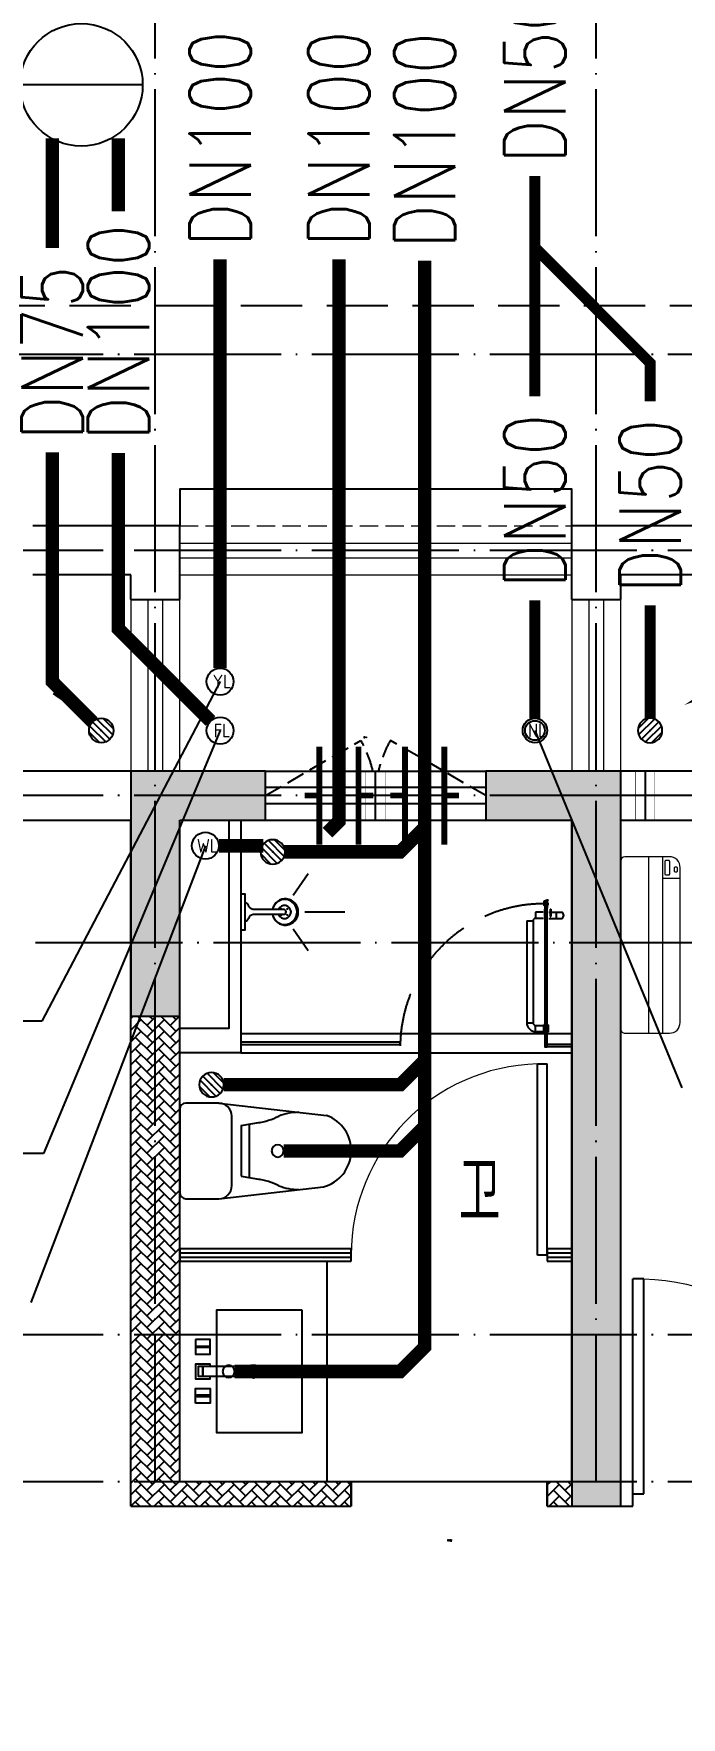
# Model space of a CAD drawing. Extents: x 27938 to 1507990, y 110129 to 923079.
# Drawn here: x 870921 to 873564, y 677996 to 684866 of the extents above; entities that cross this region are included whole.
import ezdxf

# ---------------------------------------------------------------- set-up
doc = ezdxf.new("R2010")
doc.units = 0
doc.header["$LTSCALE"] = 1000
doc.header["$MEASUREMENT"] = 0
doc.linetypes.add('DASH', pattern=[0.35, 0.25, -0.1])
doc.linetypes.add('DOTE', pattern=[2.42, 2, -0.2, 0.02, -0.2])
for name, color, linetype in [('COLUMN', 9, 'Continuous'), ('CURTWALL', 4, 'Continuous'), ('DIM_凝结', 150, 'Continuous'), ('DIM_废水', 31, 'Continuous'), ('DIM_污水', 2, 'Continuous'), ('DIM_雨水', 4, 'Continuous'), ('DOTE', 1, 'Continuous'), ('EQUIP_污水', 7, 'Continuous'), ('IP-bath&kitchen-JOHNSON', 4, 'Continuous'), ('LVTRY', 6, 'Continuous'), ('P-bath&kitchen-JOHNSON', 4, 'Continuous'), ('PIPE-凝结', 150, 'N'), ('PIPE-废水', 31, 'TG_F'), ('PIPE-污水', 2, 'W'), ('PIPE-雨水', 4, 'TG_Y'), ('PUB_HATCH', 8, 'Continuous'), ('PUB_TEXT', 4, 'Continuous'), ('TEXT_凝结', 7, 'Continuous'), ('TEXT_废水', 7, 'Continuous'), ('TEXT_污水', 7, 'Continuous'), ('TEXT_雨水', 7, 'Continuous'), ('VALVE_污水', 7, 'Continuous'), ('VPIPE-中水', 122, 'Continuous'), ('VPIPE-凝结', 150, 'N'), ('VPIPE-废水', 31, 'Continuous'), ('VPIPE-污水', 2, 'W'), ('VPIPE-雨水', 4, 'Y'), ('WALL', 9, 'Continuous'), ('WELL_污水', 2, 'Continuous'), ('WINDOW', 4, 'Continuous'), ('WINDOW_TEXT', 7, 'Continuous'), ('保温', 6, 'Continuous'), ('卫生间', 6, 'Continuous'), ('机电标识类', 1, 'Continuous'), ('看线', 251, 'Continuous')]:
    doc.layers.add(name, color=color, linetype=linetype)
for name, color, linetype, lineweight in [('平面-排水沟', 86, 'Continuous', 15), ('平面-栏杆', 135, 'Continuous', 15), ('平面-看线', 45, 'Continuous', 15), ('平面-空调室内机', 176, 'Continuous', 9), ('平面-空调预留孔', 173, 'Continuous', 15), ('空调', 76, 'Continuous', 13)]:
    doc.layers.add(name, color=color, linetype=linetype, lineweight=lineweight)
doc.styles.add('_TCH_WINDOW', font='SIMPLEX.shx', dxfattribs={"width": 0.7, "height": 3.5, "bigfont": 'GBCBIG.shx'})
doc.styles.add('_TWT_PIPEDN', font='SIMPLEX', dxfattribs={"width": 0.8, "height": 3.5, "bigfont": 'HZTXT'})
doc.styles.get("Standard").update_dxf_attribs({"font": 'gbenor.shx', "bigfont": 'gbcbig.shx'})
doc.styles.add('TG_LINETYPE', font='SIMPLEX', dxfattribs={"width": 0.8, "height": 3, "bigfont": 'HZTXT'})
doc.linetypes.add('N', pattern='A,3,-0.2,["N",Standard,S=0.25,R=0,X=-0.1,Y=-0.115],-0.2', length=3.4)
doc.linetypes.add('TG_F', pattern='A,2,-0.3,["F",TG_LINETYPE,S=0.1,R=0,X=-0.23,Y=-0.15],0', length=2.3)
doc.linetypes.add('TG_Y', pattern='A,2,-0.229,["Y",TG_LINETYPE,S=0.1,R=0,X=-0.229,Y=-0.15],0', length=2.229)
doc.linetypes.add('W', pattern='A,3,-0.2,["W",Standard,S=0.25,R=0,X=-0.1,Y=-0.115],-0.2', length=3.4)
doc.linetypes.add('Y', pattern='A,3,-0.2,["Y",Standard,S=0.25,R=0,X=-0.1,Y=-0.115],-0.2', length=3.4)
pattern_1 = [(45, (0, 0), (0, 47.4157523), [100.584, -33.528]), (135, (23.708, 23.708), (3e-15, 47.4157523), [100.584, -33.528])]

# ---------------------------------------------------------------- blocks, each defined once
blk = doc.blocks.new('A$C148B7D8E')
at = {"layer": '卫生间', "color": 159, "linetype": 'DASH', "true_color": 0x22346e}
blk.add_lwpolyline([(9400.3, 15400), (7700, 15400), (7700, 10800), (7300, 10800), (7300, 10000), (900, 10000), (900, 9000), (-900, 9000), (-900, -900), (1750, -900), (1750, -2100), (23450, -2100), (23450, -900), (25100, -900)], dxfattribs=at)
blk = doc.blocks.new('GFDGFSDFGD')
at = {"layer": 'PUB_HATCH'}
for points in [[(464566.5, 373023.7), (464016.6, 373023.7), (464016.6, 372023.7), (464216.6, 372023.7), (464216.6, 372823.7), (464566.5, 372823.7)], [(465466.6, 373023.7), (465466.6, 372823.7), (465816.6, 372823.7), (465816.6, 370023.7), (466016.6, 370023.7), (466016.6, 373023.7)]]:
    blk.add_hatch(color=0, dxfattribs=at).paths.add_polyline_path(points)
at = {"layer": 'COLUMN', "color": 0}
for p, q in [((464566.5, 373023.7), (464016.6, 373023.7)), ((464016.6, 373023.7), (464016.6, 372023.7)), ((464566.5, 372823.7), (464566.5, 373023.7)), ((465466.6, 373023.7), (465466.6, 372823.7)), ((466016.6, 373023.7), (465466.6, 373023.7)), ((466016.6, 370023.7), (466016.6, 373023.7)), ((464216.6, 372023.7), (464216.6, 372823.7)), ((464216.6, 372823.7), (464566.5, 372823.7)), ((465466.6, 372823.7), (465816.6, 372823.7)), ((465816.6, 372823.7), (465816.6, 370023.7)), ((464016.6, 372023.7), (464216.6, 372023.7)), ((465816.6, 370023.7), (466016.6, 370023.7))]:
    blk.add_line(p, q, dxfattribs=at)
blk = doc.blocks.new('GDFGDGRD')
at = {"layer": '保温', "linetype": 'ByBlock', "ltscale": 10}
h = blk.add_hatch(dxfattribs=at)
h.set_pattern_fill('AR-HBONE', color=251, scale=55)
h.set_pattern_definition(pattern_1)
h.paths.add_polyline_path([(427216.6, 370023.7), (427216.6, 372023.7), (427016.6, 372023.7), (427016.6, 370023.7)])
h = blk.add_hatch(dxfattribs=at)
h.set_pattern_fill('AR-HBONE', color=251, scale=55)
h.set_pattern_definition(pattern_1)
h.paths.add_polyline_path([(425516.6, 370023.7), (425516.6, 370123.7), (425416.6, 370123.7), (425416.6, 370023.7)])
h = blk.add_hatch(dxfattribs=at)
h.set_pattern_fill('AR-HBONE', color=251, scale=55)
h.set_pattern_definition(pattern_1)
h.paths.add_polyline_path([(427016.6, 370023.7), (427016.6, 370123.7), (426316.6, 370123.7), (426316.6, 370023.7)])
blk = doc.blocks.new('A$C001338C2')
for p, q in [((845, 303.6), (55, 303.6)), ((109.1, 214.8), (109.1, 303.6)), ((0, 248.6), (0, 22)), ((900, 22), (900, 248.6)), ((22, 0), (878, 0))]:
    blk.add_line(p, q)
at = {"lineweight": 5}
for p, q in [((900, 214.8), (0, 214.8)), ((900, 143.2), (0, 143.2))]:
    blk.add_line(p, q, dxfattribs=at)
for points in [[(73.1, 275), (56.8, 275, -0.414214), (51.3, 280.5), (51.3, 283.4, -0.414214), (56.8, 288.9), (73.1, 288.9, -0.414214), (78.6, 283.4), (78.6, 280.5, -0.414214)], [(89.2, 226.4), (22.2, 226.4, -0.414214), (16.7, 231.9), (16.7, 243.1, -0.414214), (22.2, 248.6), (89.2, 248.6, -0.414214), (94.7, 243.1), (94.7, 231.9, -0.414214)]]:
    blk.add_lwpolyline(points, format="xyb", close=True)
for centre, radius, start, end in [((55, 248.6), 55, 90, 180), ((845, 248.6), 55, 360, 90), ((22, 22), 22, 180, 270), ((878, 22), 22, 270, 360)]:
    blk.add_arc(centre, radius, start, end)
blk = doc.blocks.new('dongkong')
blk.add_wipeout([(-603756, 210771), (-603756, 210570.8), (-603836, 210570.8), (-603836, 210771)])
at = {"layer": '机电标识类', "color": 250, "linetype": 'DASH', "ltscale": 400}
for p, q in [((-603796, 210771), (-603796, 210570.8)), ((-603896, 210670.7), (-603696, 210670.7))]:
    blk.add_line(p, q, dxfattribs=at)
at = {"layer": '空调', "color": 6, "linetype": 'DASH', "const_width": 2}
blk.add_lwpolyline([(-603756, 210771), (-603756, 210570.8), (-603836, 210570.8), (-603836, 210771)], close=True, dxfattribs=at)
blk = doc.blocks.new('rrrrrrrrrrrra')
at = {"color": 0}
for p, q in [((252.6, 483.7), (-87.4, 483.7)), ((-112.4, 458.7), (-112.4, 324.3)), ((277.6, 324.3), (277.6, 458.7)), ((-112.4, 324.3), (-63.7, -103.4)), ((277.6, 324.3), (227.5, -115.6)), ((-59.1, 271.1), (224.3, 271.1)), ((-20.6, 232.4), (-34.2, 153.6)), ((185.8, 232.4), (-20.6, 232.4)), ((185.8, 232.4), (199.4, 153.6)), ((191.3, 200.5), (-26.1, 200.5))]:
    blk.add_line(p, q, dxfattribs=at)
for centre, radius, start, end in [((-87.4, 458.7), 25, 90, 180), ((252.6, 458.7), 25, 0, 90), ((-59.1, 324.3), 53.3, 180, 270), ((224.3, 324.3), 53.3, 270, 0), ((-322.6, 209.8), 293.8, 333.53685, 351.48282), ((487.8, 209.8), 293.8, 188.51718, 206.46315), ((149, -3.2), 224.1, 158.52022, 180), ((16.2, -3.2), 224.1, 0, 21.47978), ((83.8, -63.6), 152.8, 195.07732, 340.11812)]:
    blk.add_arc(centre, radius, start, end, dxfattribs=at)
blk = doc.blocks.new('A$C1E0F638F')
at = {"color": 0}
for points in [[(499.7, 435.1), (499.7, 85.1), (0, 85.1), (0, 435.1)], [(269.9, 30), (229.9, 30), (229.9, 195), (269.9, 195)], [(119.9, 0), (179.9, 0), (179.9, 60), (119.9, 60)], [(146.9, 55), (152.9, 55), (152.9, 5), (146.9, 5)], [(229.9, 30), (269.9, 30), (269.9, 10), (229.9, 10)], [(379.9, 0), (319.9, 0), (319.9, 60), (379.9, 60)], [(352.9, 55), (346.9, 55), (346.9, 5), (352.9, 5)]]:
    blk.add_lwpolyline(points, close=True, dxfattribs=at)
blk.add_lwpolyline([(269.9, 60), (279.9, 60), (279.9, 0), (219.9, 0), (219.9, 60), (229.9, 60)], dxfattribs=at)
blk.add_circle((249.9, 236.3), 26, dxfattribs=at)
blk = doc.blocks.new('$lvtry$00000171')
at = {"color": 0}
for p, q in [((-74, 11), (-11, 74)), ((-70, -27), (27, 70)), ((-53, -53), (53, 53)), ((-27, -70), (70, 27)), ((11, -74), (74, -11))]:
    blk.add_line(p, q, dxfattribs=at)
blk.add_circle((0, 0), 75, dxfattribs=at)
blk.add_point((0, 0), dxfattribs=at)
blk = doc.blocks.new('135')
blk.add_hatch(color=0).paths.add_polyline_path([(4.8, 1.8), (3.6, -1), (-4.7, 2.5), (-3.5, 5.3)])
at = {"color": 0}
for p, q in [((-6.3, 2.6), (5.4, -2.3)), ((-5.7, 2.9), (-5.2, 2.7)), ((-5.6, 18.9), (-3.4, 19.4)), ((-3.4, 19.4), (-5.5, 19.4)), ((5.2, 10.9), (-5.3, 10.9)), ((5.2, 9.7), (-5.2, 9.7)), ((-5.2, 2.7), (-3.8, 5.9)), ((-5, 10.9), (-5, 30.5)), ((-3.8, 5.9), (5.4, 2.1)), ((0, 0), (0, 39.1)), ((5.6, 18.9), (3.4, 19.3)), ((3.4, 19.3), (5.6, 19.3)), ((4.1, -1.2), (5.4, 2.1)), ((5, 10.9), (5, 32.3)), ((4.1, -1.2), (5.7, -1.8))]:
    blk.add_line(p, q, dxfattribs=at)
for centre, radius, start, end in [((6.2, 15.8), 13.5, 151.01474, 204.84033), ((13.5, 4.2), 20.5, 163.09243, 182.0012), ((-6, 3.6), 1, 184.22753, 248.46611), ((8.6, 15.5), 14.6, 166.278, 198.09535), ((13.5, 4.2), 19.5, 163.74431, 182.52687), ((-5.5, 3.3), 0.5, 181.9385, 247.25971), ((-5.2, 22.1), 0.5, 335.76434, 151.01474), ((3.8, 18.1), 9.42, 155.76434, 171.97728), ((5.2, 22.3), 0.5, 29.84246, 204.57404), ((-5.9, 17.2), 11.7, 10.47502, 24.57404), ((29.1, 6.7), 24, 172.94395, 199.23182), ((-6.3, 15.4), 12.4, 338.64492, 16.0476), ((-6, 15.8), 13.4, 334.91114, 29.84246), ((26.4, 6.3), 20.6, 169.14538, 199.95258), ((5.9, -1.2), 1.17, 247.45971, 19.95258), ((5.9, -1.4), 0.5, 247.45971, 19.23182)]:
    blk.add_arc(centre, radius, start, end, dxfattribs=at)
blk.add_open_spline([(-5, 30.5), (-4.1, 31.3), (-2.3, 33), (0.9, 29.2), (3.5, 31.1), (5, 32.3)], degree=3, knots=[0, 0, 0, 0, 3.066329, 6.218313, 11.124135, 11.124135, 11.124135, 11.124135], dxfattribs=at)
blk = doc.blocks.new('SDFAWERAWER')
at = {"layer": 'LVTRY', "color": 0}
for p, q in [((593941.2, -1242210.1), (593783.7, -1242594.8)), ((593964.6, -1242219.7), (593807.2, -1242604.4)), ((593941.2, -1242210.1), (593964.6, -1242219.7)), ((593987.8, -1242190.5), (593978.2, -1242214)), ((594007.5, -1242226), (593978.2, -1242214)), ((594017.1, -1242202.5), (593987.8, -1242190.5)), ((594015.8, -1242220.4), (594027.2, -1242192.7)), ((594015.8, -1242220.4), (594021.7, -1242222.8)), ((594025.7, -1242203.9), (594018.5, -1242221.5)), ((594018.5, -1242221.5), (594021.5, -1242220.3)), ((594025.4, -1242210.8), (594021.5, -1242220.3)), ((594022.6, -1242220.7), (594021.7, -1242222.8)), ((594021.7, -1242222.8), (594023.9, -1242221.9)), ((594022.6, -1242211.4), (594029.8, -1242193.8)), ((594024.2, -1242221.4), (594023.9, -1242221.9)), ((594025.4, -1242210.8), (594031.1, -1242196.8)), ((594027.2, -1242192.7), (594033, -1242195.1)), ((594029.8, -1242193.8), (594031.1, -1242196.8)), ((594032.2, -1242197.2), (594033, -1242195.1)), ((594033, -1242195.1), (594034, -1242197.4)), ((594033.8, -1242197.9), (594034, -1242197.4)), ((594047.3, -1242200.9), (594035.9, -1242228.7)), ((594035.9, -1242228.7), (594038.6, -1242229.7)), ((594037.3, -1242210.8), (594088, -1242231.6)), ((594038.6, -1242229.7), (594045.2, -1242213.6)), ((594038.6, -1242229.7), (594041.6, -1242228.5)), ((594041.6, -1242228.5), (594051.2, -1242205)), ((594049.9, -1242202), (594043.3, -1242218.2)), ((594047.3, -1242200.9), (594049.9, -1242202)), ((594049.9, -1242202), (594051.2, -1242205)), ((594057.1, -1242246.3), (594066.7, -1242222.8)), ((594027.7, -1242234.3), (594078.4, -1242255)), ((593783.7, -1242594.8), (593807.2, -1242604.4)), ((593803.2, -1242641.3), (593812.8, -1242617.9)), ((593803.2, -1242641.3), (593832.6, -1242653.3)), ((593812.8, -1242617.9), (593842.2, -1242629.9)), ((593842.2, -1242629.9), (593832.6, -1242653.3)), ((593845.2, -1242628.6), (593833.8, -1242656.3)), ((593847.8, -1242629.7), (593836.5, -1242657.4)), ((593845.2, -1242628.6), (593842.2, -1242629.9)), ((593847.8, -1242629.7), (593845.2, -1242628.6)), ((593847.1, -1242661.8), (593858.5, -1242634.1)), ((593849.8, -1242662.9), (593861.2, -1242635.2)), ((593852.1, -1242661.9), (593862.1, -1242637.4)), ((593858.5, -1242634.1), (593861.2, -1242635.2)), ((593861.2, -1242635.2), (593862.1, -1242637.4)), ((593833.8, -1242656.3), (593832.6, -1242653.3)), ((593836.5, -1242657.4), (593833.8, -1242656.3)), ((593847.1, -1242661.8), (593849.8, -1242662.9))]:
    blk.add_line(p, q, dxfattribs=at)
blk.add_lwpolyline([(593823.5, -1242717), (594045.8, -1242173.9), (594036.5, -1242170.2), (593814.2, -1242713.2)], close=True, dxfattribs=at)
blk.add_arc((594075.3, -1242240), 15.3, 281.79322, 33.70188, dxfattribs=at)
for centre, major_axis, start_param, end_param in [((593974.2, -1242223.6), (3.93, 9.6), 0, 1.570796), ((593816.8, -1242608.3), (13.5, 33.1), 1.570796, 3.141593), ((593816.8, -1242608.3), (3.93, 9.6), 1.570796, 3.141593)]:
    blk.add_ellipse(centre, major_axis=major_axis, ratio=1, start_param=start_param, end_param=end_param, dxfattribs=at)
at = {"layer": 'P-bath&kitchen-JOHNSON', "color": 0, "linetype": 'DASH'}
blk.add_arc((593809.8, -1242714), 586.2, 67.53695, 157.13247, dxfattribs=at)
at = {"layer": 'LVTRY', "color": 8, "xscale": -1, "rotation": 157.7329157530927}
blk.add_blockref('135', (594045.3, -1242161.9), dxfattribs=at)
blk = doc.blocks.new('A$C5DCB2F21')
at = {"layer": 'IP-bath&kitchen-JOHNSON', "color": 0}
for p, q in [((-68.3, -213.2), (-157.7, -275)), ((-0.1, -261.4), (-0.1, -424.7)), ((68.2, -213.2), (157.6, -275))]:
    blk.add_line(p, q, dxfattribs=at)
for centre, major_axis, ratio, start_param, end_param in [((0, -178.8), (-51, 0), 0.990052, -1.36297, 4.504563), ((0, -177.8), (-26.8, 0), 0.994812, -1.167677, 4.309269)]:
    blk.add_ellipse(centre, major_axis=major_axis, ratio=ratio, start_param=start_param, end_param=end_param, dxfattribs=at)
at = {"layer": 'LVTRY', "color": 0}
for p, q in [((73.6, 0), (-73.6, 0)), ((-10.5, -173.5), (-10.5, -49.3)), ((10.6, -173.5), (10.6, -49.3))]:
    blk.add_line(p, q, dxfattribs=at)
blk.add_lwpolyline([(73.6, 0), (73.6, -15.8), (-73.6, -15.8), (-73.6, 0)], dxfattribs=at)
for points in [[(-26.3, -30.7, -0.364142), (-37.8, -15.8, -0.020495)], [(-10.5, -49.4, 0.214893), (-26.3, -30.7, 7.649644)], [(10.6, -49.3, -0.21439), (26.3, -30.7, -7.649644)], [(26.3, -30.7, 0.364142), (37.8, -15.8, 0.020495)]]:
    blk.add_lwpolyline(points, format="xyb", dxfattribs=at)
blk.add_arc((0, -173.5), 10.5, 180, 0, dxfattribs=at)
for centre, major_axis, ratio, start_param, end_param in [((0, -181.3), (53.6, 0), 0.987577, 1.76809, 7.656688), ((-12.4, -164.7), (0, 1.43), 0.85, -1.570796, 4.712389), ((-12.4, -189.2), (0, 1.43), 0.85, 4.712389, 10.995574), ((12.5, -164.7), (0, 1.43), 0.85, 4.712389, 10.995574), ((12.5, -189.2), (0, 1.43), 0.85, 4.712389, 10.995574)]:
    blk.add_ellipse(centre, major_axis=major_axis, ratio=ratio, start_param=start_param, end_param=end_param, dxfattribs=at)
blk = doc.blocks.new('$TCHSYS$DOOR2D')
for p, q in [((0.45, 0.975), (0.5, 0.975)), ((0.45, 0), (0.45, 0.975)), ((0.5, 0), (0.5, 0.975)), ((0.5, 0), (0.45, 0))]:
    blk.add_line(p, q)
at = {"lineweight": 13}
blk.add_arc((0.475, 0), 0.975, 91.46928, 180, dxfattribs=at)
blk = doc.blocks.new('DSGDFGF')
at = {"layer": 'CURTWALL', "color": 0}
for p, q in [((676992.3, 342105.3), (676292.3, 342105.3)), ((676292.3, 342105.3), (676292.3, 342055.3)), ((676292.3, 342088.7), (676992.3, 342088.7)), ((676992.3, 342055.3), (676992.3, 342105.3)), ((677892.3, 342105.3), (677792.3, 342105.3)), ((677792.3, 342105.3), (677792.3, 342055.3)), ((677792.3, 342088.7), (677892.3, 342088.7)), ((677892.3, 342055.3), (677892.3, 342105.3)), ((676292.3, 342072), (676992.3, 342072)), ((676292.3, 342055.3), (676992.3, 342055.3)), ((677792.3, 342072), (677892.3, 342072)), ((677792.3, 342055.3), (677892.3, 342055.3))]:
    blk.add_line(p, q, dxfattribs=at)
at = {"layer": 'IP-bath&kitchen-JOHNSON', "color": 0}
for p, q in [((676542.3, 342985), (677892.3, 342985)), ((676542.3, 342950), (677192.3, 342950)), ((676542.3, 342940), (677192.3, 342940)), ((676542.3, 342905), (677892.3, 342905)), ((677192.3, 342940), (677192.3, 342950)), ((677892.3, 342940), (677792.3, 342940)), ((677792.3, 342930), (677792.3, 342940)), ((677892.3, 342930), (677792.3, 342930))]:
    blk.add_line(p, q, dxfattribs=at)
for points in [[(676542.3, 343855.3), (676542.3, 342905), (676292.3, 342905)], [(676492.3, 343855.3), (676492.3, 343005), (676292.3, 343005)]]:
    blk.add_lwpolyline(points, dxfattribs=at)
at = {"layer": 'LVTRY', "color": 0}
blk.add_lwpolyline([(676892.3, 341155.3), (676292.3, 341155.3), (676292.3, 342055.3), (676892.3, 342055.3)], close=True, dxfattribs=at)
at = {"layer": 'CURTWALL', "color": 0, "xscale": 800, "yscale": 800, "zscale": 50, "rotation": 5.54452612062199e-09}
blk.add_blockref('$TCHSYS$DOOR2D', (677392.3, 342080.3), dxfattribs=at)
at = {"layer": 'IP-bath&kitchen-JOHNSON', "color": 8}
for name, p, rotation in [('A$C5DCB2F21', (676542.3, 343480.3), 90.00848852444699), ('SDFAWERAWER', (-342526.2, 1268090.5), 22.25976934310714)]:
    blk.add_blockref(name, p, dxfattribs=dict(at, rotation=rotation))
at = {"layer": 'LVTRY', "color": 8, "xscale": -0.6666666667107826, "yscale": 0.6666666667107826}
for p in [(676672.3, 343725.3), (676422.3, 342775.3)]:
    blk.add_blockref('$lvtry$00000171', p, dxfattribs=at)
at = {"layer": 'LVTRY', "color": 8, "extrusion": (0, 0, -1), "xscale": -1, "zscale": -1, "rotation": 270}
blk.add_blockref('rrrrrrrrrrrra', (-676776.1, 342422.6), dxfattribs=at)
at = {"layer": 'LVTRY', "color": 8, "xscale": -1, "rotation": 270}
blk.add_blockref('A$C1E0F638F', (676357.2, 341355.6), dxfattribs=at)
blk = doc.blocks.new('$TWTSYS$00000190')
blk.add_line((0, 0.5, 0), (0, -0.5, 0))
blk.add_circle((0, 0, 0), 0.5)
blk = doc.blocks.new('$WINLIB2D$00000001')
at = {"color": 0}
for points in [[(-0.5, 0.5), (-0.5, -0.5)], [(-0.5, 0.5), (0.5, 0.5)], [(0.5, -0.5), (0.5, 0.5)], [(0.5, 0.1667), (-0.5, 0.1667)], [(0.5, -0.1667), (-0.5, -0.1667)], [(-0.5, -0.5), (0.5, -0.5)]]:
    blk.add_lwpolyline(points, dxfattribs=at)
blk = doc.blocks.new('$DorLib2D$00000001')
at = {"color": 0}
for p, q in [((0.45, 0.975), (0.5, 0.975)), ((0.45, 0), (0.45, 0.975)), ((0.5, 0), (0.5, 0.975)), ((0.5, 0), (0.45, 0))]:
    blk.add_line(p, q, dxfattribs=at)
at = {"color": 0, "lineweight": 13}
blk.add_arc((0.475, 0), 0.975, 91.46928, 180, dxfattribs=at)
blk = doc.blocks.new('$TwtSys$00000147')
blk.add_circle((0, 0, 0), 25)
blk = doc.blocks.new('$VALVE$00000553')
at = {"const_width": 30}
for points in [[(0, 100), (0, 175)], [(0, 100), (-250, 100), (-250, 100)], [(0, 100), (250, 100), (250, 100)], [(-250, -100), (-250, -100), (0, -100)], [(250, -100), (250, -100), (0, -100)], [(0, -175), (0, -100)]]:
    blk.add_lwpolyline(points, dxfattribs=at)

msp = doc.modelspace()

# ---------------------------------------------------------------- hatches: boundary and pattern name
at = {"layer": 'PIPE-凝结'}
for points in [[(873436.6, 683522.7), (873452.5, 683538.6), (873459.1, 683532)], [(873436.6, 683522.7), (873459.1, 683522.7), (873459.1, 683532)]]:
    msp.add_hatch(color=256, dxfattribs=at).paths.add_polyline_path(points)
at = {"layer": 'PIPE-废水'}
for points in [[(871266.6, 682437.2), (871247.1, 682417.7), (871239.1, 682425.8)], [(871266.6, 682437.2), (871239.1, 682437.2), (871239.1, 682425.8)], [(870996.6, 682222.7), (870977.1, 682203.3), (870969.1, 682211.3)], [(870996.6, 682222.7), (870969.1, 682222.7), (870969.1, 682211.3)]]:
    msp.add_hatch(color=256, dxfattribs=at).paths.add_polyline_path(points)
at = {"layer": 'PIPE-污水'}
for points in [[(872416.6, 681527.2), (872416.6, 681499.7), (872428, 681499.7)], [(872416.6, 681527.2), (872436, 681507.7), (872428, 681499.7)], [(872416.6, 680577.2), (872416.6, 680549.7), (872428, 680549.7)], [(872416.6, 680577.2), (872436, 680557.7), (872428, 680549.7)], [(872416.6, 680307), (872416.6, 680279.5), (872428, 680279.5)], [(872416.6, 680307), (872436, 680287.6), (872428, 680279.5)], [(872516.6, 679507.2), (872536, 679487.7), (872544.1, 679495.8)], [(872516.6, 679507.2), (872544.1, 679507.2), (872544.1, 679495.8)], [(872416.6, 679407.2), (872416.6, 679379.7), (872428, 679379.7)], [(872416.6, 679407.2), (872436, 679387.7), (872428, 679379.7)]]:
    msp.add_hatch(color=256, dxfattribs=at).paths.add_polyline_path(points)

# ---------------------------------------------------------------- linework, layer by layer
at = {"layer": 'DIM_废水'}
for p, q in [((871681.6, 682022.2), (870960.8, 680296.2)), ((870960.8, 680296.2), (869878, 680296.2))]:
    msp.add_line(p, q, dxfattribs=at)
at = {"layer": 'DIM_污水'}
msp.add_line((871621.8, 681552.2), (870909.1, 679688.9), dxfattribs=at)
at = {"layer": 'DIM_雨水'}
for p, q in [((871681.6, 682222.2), (870954, 680836.2)), ((870954, 680836.2), (869789.9, 680836.2))]:
    msp.add_line(p, q, dxfattribs=at)
at = {"layer": 'DOTE', "color": 169, "linetype": 'DOTE', "ltscale": 0.3}
for p, q in [((871416.6, 678957.2), (871416.6, 690157.2)), ((873216.6, 678957.2), (873216.6, 690157.2)), ((879916.6, 683557.2), (825916.6, 683557.2)), ((879916.6, 682757.2), (825916.6, 682757.2)), ((825916.6, 681157.4), (879916.6, 681157.4)), ((879916.6, 679557.2), (825916.6, 679557.2)), ((879916.6, 678957.2), (825916.6, 678957.2))]:
    msp.add_line(p, q, dxfattribs=at)
at = {"layer": 'PIPE-凝结', "ltscale": 0.5, "const_width": 45}
for points in [[(872966.6, 683992.7), (872966.6, 684285.7)], [(872966.6, 683386.5), (872966.6, 683992.7)], [(873436.6, 683522.7), (872966.6, 683992.7)], [(873436.6, 683366.4), (873436.6, 683522.7)], [(872966.6, 682072.7), (872966.6, 682553.2)], [(873436.6, 682069.5), (873436.6, 682533)]]:
    msp.add_lwpolyline(points, dxfattribs=at)
at = {"layer": 'PIPE-废水', "ltscale": 0.5, "const_width": 55}
for points in [[(870996.6, 683990.9), (870996.6, 684438.4)], [(871266.6, 684141), (871266.6, 684438.4)], [(870996.6, 682222.7), (870996.6, 683157.6)], [(871266.6, 682437.2), (871266.6, 683155.2)], [(871642.7, 682061.1), (871266.6, 682437.2)], [(871162.6, 682056.6), (870996.6, 682222.7)]]:
    msp.add_lwpolyline(points, dxfattribs=at)
at = {"layer": 'PIPE-污水', "ltscale": 0.5, "const_width": 55}
for points in [[(872516.6, 681627.2), (872516.6, 683939.4)], [(872516.6, 680677.2), (872516.6, 681627.2)], [(871858.3, 681552.2), (871676.8, 681552.2)], [(872416.6, 681527.2), (871943.1, 681527.2)], [(872416.6, 680577.2), (872516.6, 680677.2)], [(872516.6, 680407), (872516.6, 680677.2)], [(872416.6, 680577.2), (871696.6, 680577.2)], [(872416.6, 680307), (872516.6, 680407)], [(872516.6, 679507.2), (872516.6, 680407)], [(872416.6, 680307), (871941.6, 680307)], [(872416.6, 679407.2), (872516.6, 679507.2)], [(872416.6, 679407.2), (871741.6, 679407.2)]]:
    msp.add_lwpolyline(points, dxfattribs=at)
at = {"layer": 'PIPE-雨水', "ltscale": 0.5, "const_width": 55}
msp.add_lwpolyline([(871681.6, 682277.2), (871681.6, 683945.4)], dxfattribs=at)
at = {"layer": 'VPIPE-中水', "color": 8, "linetype": 'Continuous'}
msp.add_circle((871621.8, 681552.2), 55, dxfattribs=at)
at = {"layer": 'VPIPE-凝结'}
msp.add_circle((872966.6, 682022.7), 50, dxfattribs=at)
at = {"layer": 'VPIPE-凝结', "color": 8}
msp.add_circle((872966.6, 682022.7), 40, dxfattribs=at)
at = {"layer": 'VPIPE-废水', "color": 8}
msp.add_circle((871681.6, 682022.2), 55, dxfattribs=at)
at = {"layer": 'VPIPE-废水'}
msp.add_circle((871681.6, 682022.2), 55, dxfattribs=at)
at = {"layer": 'VPIPE-污水'}
msp.add_circle((871621.8, 681552.2), 55, dxfattribs=at)
at = {"layer": 'VPIPE-雨水', "color": 8}
msp.add_circle((871681.6, 682222.2), 55, dxfattribs=at)
at = {"layer": 'VPIPE-雨水'}
msp.add_circle((871681.6, 682222.2), 55, dxfattribs=at)
at = {"layer": 'WALL', "color": 8}
for p, q in [((871516.6, 682857.2), (870916.6, 682857.2)), ((871516.6, 682557.2), (871516.6, 682857.2)), ((873116.6, 682557.2), (873116.6, 682857.2)), ((873716.6, 682857.2), (873116.6, 682857.2)), ((871316.6, 682657.2), (870916.6, 682657.2)), ((871316.6, 682557.2), (871316.6, 682657.2)), ((873316.6, 682557.2), (873316.6, 682657.2)), ((873716.6, 682657.2), (873316.6, 682657.2)), ((871316.6, 682557.2), (871516.6, 682557.2)), ((873116.6, 682557.2), (873316.6, 682557.2)), ((871416.6, 681857.2), (870816.6, 681857.2)), ((871866.6, 681857.2), (871416.6, 681857.2)), ((871866.6, 681657.2), (871866.6, 681857.2)), ((873216.6, 681857.2), (872766.6, 681857.2)), ((872766.6, 681857.2), (872766.6, 681657.2)), ((870816.6, 681657.2), (871316.6, 681657.2)), ((871316.6, 678857.2), (871316.6, 681657.2)), ((871516.6, 678957.2), (871516.6, 681657.2)), ((871516.6, 681657.2), (871866.6, 681657.2)), ((872766.6, 681657.2), (873116.6, 681657.2)), ((873116.6, 678957.2), (873116.6, 681657.2)), ((872216.6, 678957.2), (871516.6, 678957.2)), ((872216.6, 678857.2), (872216.6, 678957.2)), ((873116.6, 678957.2), (873016.6, 678957.2)), ((873016.6, 678957.2), (873016.6, 678857.2)), ((873366.6, 678957.2), (873316.6, 678957.2)), ((873366.6, 678857.2), (873366.6, 678957.2)), ((871316.6, 678857.2), (872216.6, 678857.2)), ((873016.6, 678857.2), (873216.6, 678857.2)), ((873216.6, 678857.2), (873366.6, 678857.2))]:
    msp.add_line(p, q, dxfattribs=at)
at = {"layer": 'WINDOW', "color": 8, "linetype": 'DASH'}
for p, q in [((872216.6, 678957.2), (872216.6, 678857.2)), ((873016.6, 678857.2), (873016.6, 678957.2))]:
    msp.add_line(p, q, dxfattribs=at)
at = {"layer": 'WINDOW', "color": 8}
msp.add_line((873016.6, 678957.2, 800), (872216.6, 678957.2, 800), dxfattribs=at)
at = {"layer": 'WINDOW', "color": 8, "linetype": 'DASH', "ltscale": 0.3}
for points in [[(871866.5, 681757.2), (872256.2, 681982.1, -0.131605), (872316.5, 681757.2)], [(872766.5, 681757.2), (872376.7, 681982.1, 0.131605), (872316.5, 681757.2)]]:
    msp.add_lwpolyline(points, format="xyb", dxfattribs=at)
at = {"layer": '平面-排水沟', "color": 8}
for points in [[(870944.2, 682245.1, 0, 0, 0), (871122.6, 682085.5, 0, 40, 0), (871010.8, 682185.5, 0, 0, 0)], [(873862.7, 682264, 0, 0, 0), (873576.6, 682127.1, 0, 40, 0), (873712, 682191.9, 0, 0, 0)]]:
    msp.add_lwpolyline(points, format="xyseb", dxfattribs=at)
at = {"layer": '平面-栏杆', "color": 8}
for points in [[(871516.6, 682787.2), (873116.6, 682787.5)], [(871516.6, 682727.2), (873116.6, 682727.5)], [(871386.6, 682557.2), (871386.9, 681857.2)], [(871446.6, 682557.2), (871446.9, 681857.2)], [(873186.6, 682557.2), (873186.9, 681857.2)], [(873246.6, 682557.2), (873246.9, 681857.2)]]:
    msp.add_lwpolyline(points, dxfattribs=at)
at = {"layer": '平面-看线', "color": 8}
msp.add_line((871516.9, 681857.2), (871516.6, 682557.2), dxfattribs=at)
at = {"layer": '平面-看线', "color": 8, "linetype": 'DASH', "ltscale": 0.3}
msp.add_lwpolyline([(871516.6, 682857.2), (873116.6, 682857.2)], dxfattribs=at)
at = {"layer": '平面-看线', "color": 8}
for points in [[(871516.6, 682657.2), (873116.6, 682657.2)], [(871316.6, 682557.2), (871316.9, 681857.2)], [(873116.6, 682557.2), (873116.9, 681857.2)]]:
    msp.add_lwpolyline(points, dxfattribs=at)
at = {"layer": '看线', "color": 8, "ltscale": 0.5}
msp.add_lwpolyline([(873116.6, 682857.2), (873116.6, 683007.2), (871516.6, 683007.2), (871516.6, 682857.2)], dxfattribs=at)

# ---------------------------------------------------------------- block references
at = {"color": 8, "xscale": -1}
for name, p in [('A$C148B7D8E', (878016.6, 673757.2)), ('GDFGDGRD', (1298533.2, 308833.4))]:
    msp.add_blockref(name, p, dxfattribs=at)
at = {"color": 8}
msp.add_blockref('GFDGFSDFGD', (407300, 308833.4), dxfattribs=at)
at = {"layer": 'EQUIP_污水', "yscale": -1, "rotation": 180}
for p in [(871916.6, 680307), (871916.6, 680307), (871716.6, 679407.2), (871716.6, 679407.2)]:
    msp.add_blockref('$TwtSys$00000147', p, dxfattribs=at)
at = {"layer": 'LVTRY', "color": 8, "yscale": 0.6666666667107825}
for p, xscale, rotation in [((871196.6, 682022.7), 0.6666666667107825, 269.9999999939778), ((873436.6, 682022.7), -0.6666666667107825, 90.00000000602213)]:
    msp.add_blockref('$lvtry$00000171', p, dxfattribs=dict(at, xscale=xscale, rotation=rotation))
at = {"layer": 'WELL_污水', "xscale": 500, "yscale": 500, "zscale": 500, "rotation": 270}
msp.add_blockref('$TWTSYS$00000190', (871115.5, 684657.2), dxfattribs=at)
at = {"layer": 'WINDOW', "color": 8}
ref = msp.add_blockref('$DorLib2D$00000001', (873816.6, 678907.2), dxfattribs=dict(at, xscale=900, yscale=-900, zscale=900, rotation=179.9999999967761))
ref.add_attrib('A', 'M0922', (873809.7, 678714.5), dxfattribs={"layer": 'WINDOW_TEXT', "color": 8, "ltscale": 0.5, "height": 5.95, "rotation": 360, "style": '_TCH_WINDOW', "width": 0.494118})
at = {"layer": '平面-空调预留孔', "color": 8, "xscale": 0.8000000000465648, "yscale": 0.8000000000465648, "zscale": 0.8000000000465648, "rotation": 270.0000002334302}
msp.add_blockref('A$C001338C2', (873316.6, 681507.4), dxfattribs=at)

# ---------------------------------------------------------------- texts
at = {"layer": 'PUB_TEXT', "color": 8}
for s, height, p in [('YL', 56, (871651.2, 682194.2)), ('FL', 56, (871655.9, 681994.2)), ('NL', 56, (872938.6, 681994.7)), ('WL', 56, (871586.8, 681524.2)), ('卫', 236.3, (872655.7, 680026))]:
    msp.add_text(s, height=height, dxfattribs=at).set_placement(p)
at = {"layer": 'TEXT_凝结', "style": '_TWT_PIPEDN', "width": 0.8}
for p in [(873091.6, 684335.7), (873091.6, 682603.2), (873561.6, 682583)]:
    msp.add_text('DN50', height=250, rotation=90, dxfattribs=at).set_placement(p)
at = {"layer": 'TEXT_废水', "style": '_TWT_PIPEDN', "width": 0.8}
for s, p in [('DN100', (871391.6, 683205.2)), ('DN75', (871121.6, 683207.6))]:
    msp.add_text(s, height=250, rotation=90, dxfattribs=at).set_placement(p)
at = {"layer": 'TEXT_污水', "style": '_TWT_PIPEDN', "width": 0.8}
for p in [(872291.6, 683995.4), (872641.6, 683989.4)]:
    msp.add_text('DN100', height=250, rotation=90, dxfattribs=at).set_placement(p)
at = {"layer": 'TEXT_雨水', "style": '_TWT_PIPEDN', "width": 0.8}
msp.add_text('DN100', height=250, rotation=90, dxfattribs=at).set_placement((871806.6, 683995.4))
at = {"layer": 'WINDOW_TEXT', "color": 8, "style": '_TCH_WINDOW', "width": 0.494118}
msp.add_text('DK0822', height=5.95, rotation=0, dxfattribs=at).set_placement((872608.5, 678715))

# ---------------------------------------------------------------- next in the draw order: block references
at = {"layer": '平面-空调室内机', "color": 8, "ltscale": 0.3, "rotation": 180}
msp.add_blockref('dongkong', (268520.5, 892428), dxfattribs=at)
at = {"layer": '平面-空调室内机', "color": 8, "ltscale": 0.3, "xscale": -1}
msp.add_blockref('dongkong', (269620.3, 471086.5), dxfattribs=at)

# ---------------------------------------------------------------- next in the draw order: hatches: boundary and pattern name
at = {"layer": 'PIPE-污水'}
for points in [[(872166.6, 681652.2), (872186, 681632.7), (872194.1, 681640.8)], [(872166.6, 681652.2), (872194.1, 681652.2), (872194.1, 681640.8)]]:
    msp.add_hatch(color=256, dxfattribs=at).paths.add_polyline_path(points)

# ---------------------------------------------------------------- next in the draw order: linework, layer by layer
at = {"layer": 'DIM_凝结'}
msp.add_line((872966.6, 682022.7), (873566.8, 680564.7), dxfattribs=at)
at = {"layer": 'DOTE', "color": 169, "linetype": 'DOTE', "ltscale": 0.3}
msp.add_line((879916.6, 681757.2), (825916.6, 681757.2), dxfattribs=at)
at = {"layer": 'PIPE-污水', "ltscale": 0.5, "const_width": 55}
for points in [[(872166.6, 681652.2), (872166.6, 683945.4)], [(872120.1, 681605.7), (872166.6, 681652.2)], [(872416.6, 681527.2), (872516.6, 681627.2)]]:
    msp.add_lwpolyline(points, dxfattribs=at)
at = {"layer": 'WALL', "color": 8}
for p, q in [((873916.6, 681857.2), (873216.6, 681857.2)), ((873316.6, 681657.2), (873916.6, 681657.2)), ((873316.6, 678957.2), (873316.6, 681657.2))]:
    msp.add_line(p, q, dxfattribs=at)
at = {"layer": '平面-看线', "color": 8}
msp.add_line((873316.9, 681857.2), (873316.6, 682557.2), dxfattribs=at)

# ---------------------------------------------------------------- next in the draw order: block references
at = {"color": 8}
msp.add_blockref('DSGDFGF', (195224.3, 337801.8), dxfattribs=at)
at = {"layer": 'VALVE_污水', "xscale": 0.8, "yscale": -0.8, "zscale": 0.8}
for p, rotation in [((872166.6, 681757.2), 90.00000000000189), ((872516.6, 681757.2), 90.00000000000186)]:
    msp.add_blockref('$VALVE$00000553', p, dxfattribs=dict(at, rotation=rotation))
at = {"layer": 'WINDOW', "color": 8}
ref = msp.add_blockref('$WINLIB2D$00000001', (872316.6, 681757.2), dxfattribs=dict(at, xscale=-900, yscale=200, zscale=-900, rotation=179.9999999981768))
ref.add_attrib('A', 'C0914', (872268.2, 681992.5), dxfattribs={"layer": 'WINDOW_TEXT', "color": 8, "ltscale": 0.5, "height": 4.25, "rotation": 360, "style": '_TCH_WINDOW', "width": 0.494118})

doc.saveas('drawing.dxf')
